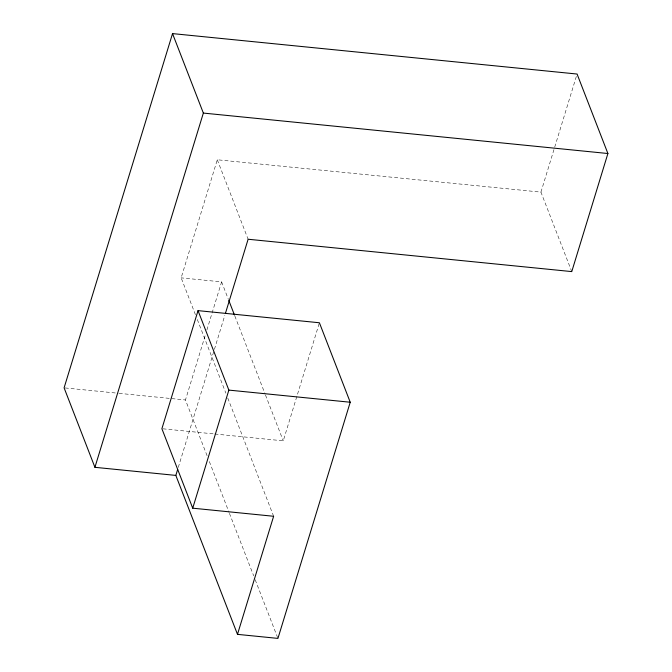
<?xml version="1.0" encoding="UTF-8"?>
<svg xmlns="http://www.w3.org/2000/svg" width="672" height="672" viewBox="0 0 672 672"><rect width="100%" height="100%" fill="white"/><g stroke="black" fill="none" stroke-linecap="round" stroke-linejoin="round"><path stroke-width="0.5" stroke-dasharray="3.36 2.52" d="M195.434 314.681L181.154 277.847L217.291 159.768L540.935 192.125L571.763 271.597M207.068 455.675L185.464 399.974L205.682 333.934M206.9 329.927L221.609 281.896L181.154 277.847M178.282 467.401L214.124 350.322M214.427 349.322L224.843 315.294M214.796 434.003L283.256 440.84L319.402 322.762M540.935 192.125L577.08 74.038M65.134 387.946L118.037 393.238M119.078 393.338L185.464 399.974M162.926 428.812L213.755 433.894M217.291 159.768L248.119 239.24M221.609 281.896L228.413 299.452M234.847 316.025L265.104 394.036M265.482 395.01L283.256 440.84M197.316 319.528L225.884 393.187M227.766 398.034L273.63 516.272M209.336 461.538L229.051 512.35M229.429 513.324L253.688 575.862M255.2 579.768L277.939 638.4"/><path stroke-width="1.01" d="M225.456 313.295L248.119 239.24L571.763 271.597L607.9 153.518L577.08 74.038L172.528 33.6L64.1 387.845L94.92 467.317L175.837 475.406L237.485 634.36L277.939 638.4L350.23 402.234L319.402 322.762L198.038 310.632L161.893 428.711L192.721 508.183L273.63 516.272L237.485 634.36M94.92 467.317L203.356 113.072L172.528 33.6M175.837 475.406L177.668 469.4M192.721 508.183L228.858 390.104L198.038 310.632M203.356 113.072L607.9 153.518M228.858 390.104L350.23 402.234M228.791 300.426L234.469 315.05"/></g></svg>
